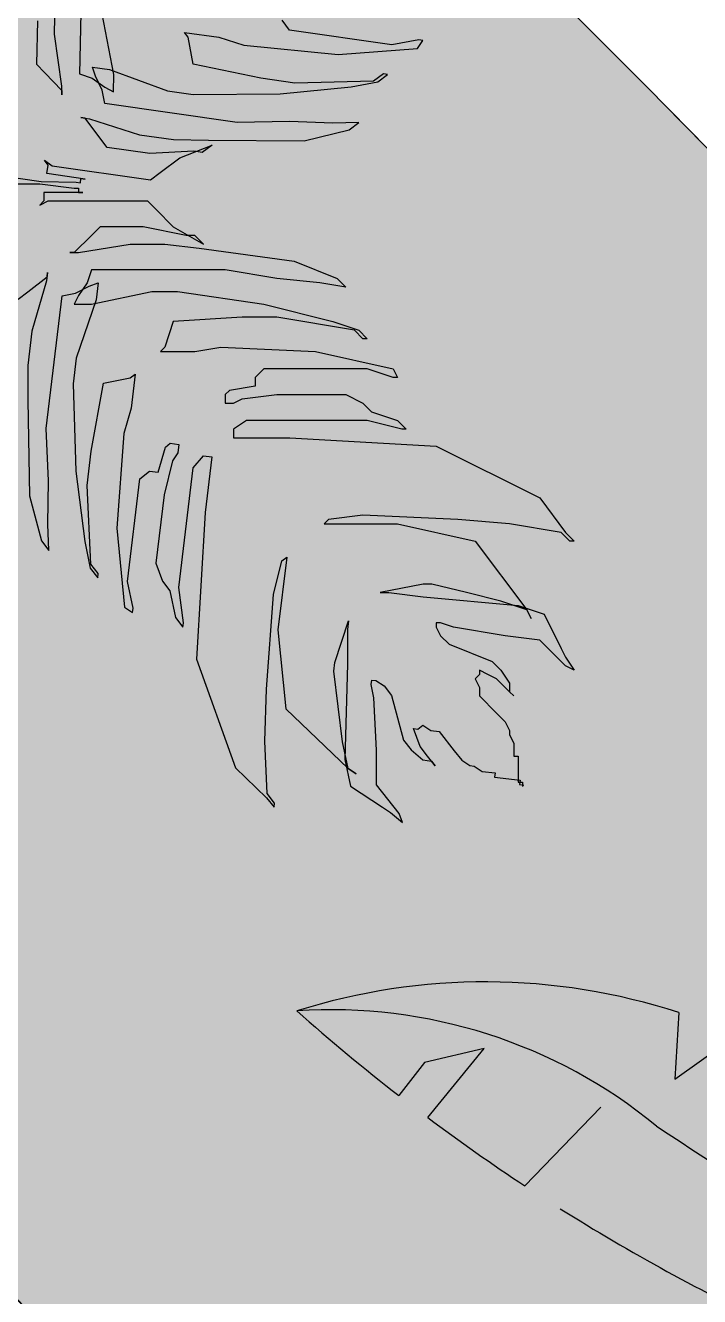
# Model space of a CAD drawing. Header units: inches. Extents: x 484217 to 497210, y -26946 to -21493.
# Drawn here: x 492447.4 to 492469.28, y -23273.03 to -23231.77 of the extents above; entities that cross this region are included whole.
import ezdxf

# ---------------------------------------------------------------- set-up
doc = ezdxf.new("R2010")
doc.units = ezdxf.units.IN
doc.header["$LTSCALE"] = 20
doc.header["$MEASUREMENT"] = 0
doc.layers.add('ARBOLES', color=7, linetype='Continuous')
doc.layers.add('Grass', color=90, linetype='Continuous')

# ---------------------------------------------------------------- blocks, each defined once
blk = doc.blocks.new('ARB-P17')
at = {"layer": 'ARBOLES'}
for p, q in [((0.2447336355967877, 0.4992077235902741), (0.2383205094065488, 0.2239254544273876)), ((0.1869665573908037, 0.3050858531376832), (0.1886215584071067, 0.3761264691721635)), ((0.3092748567385968, 0.2222724631737946), (0.2855631930636093, 0.3472133350845752)), ((0.1521099655259661, 0.3325526201375339), (0.1500412160875442, 0.2437519287415455)), ((0.6711808954699734, 0.3138741998280921), (0.6561106466394051, 0.3339568709968432)), ((0.2022226686114266, 0.1981118380484474), (0.1869665573908037, 0.3050858531376832)), ((0.455123630389096, 0.3089669986584624), (0.5254656925675363, 0.2988932663438106)), ((0.4626586769304595, 0.2989256742264672), (0.455123630389096, 0.3089669986584624)), ((0.4726980155828641, 0.2437146707566455), (0.4626586769304595, 0.2989256742264672)), ((0.5254656925675363, 0.2988932663438106), (0.5769647421237778, 0.2825558285461796)), ((0.8822073935009769, 0.2836529582747005), (0.6711808954699734, 0.3138741998280921)), ((0.9374793625966901, 0.2936618748240392), (0.8822073935009769, 0.2836529582747005)), ((0.9349639790717674, 0.2760976534625286), (0.9462721009006145, 0.2924026610728276)), ((0.9462721009006145, 0.2924026610728276), (0.9374793625966901, 0.2936618748240392)), ((0.5769647421237778, 0.2825558285461796), (0.7716632995618794, 0.2636351474807554)), ((0.7716632995618794, 0.2636351474807554), (0.9349639790717674, 0.2760976534625286)), ((0.1500412160875442, 0.2437519287415455), (0.1673660730822917, 0.2255784477541738)), ((0.2717109993325266, 0.2187247984182648), (0.2654336445535534, 0.2375482335309584)), ((0.2654336445535534, 0.2375482335309584), (0.3006045977690519, 0.2325113785260555)), ((0.6121247596728381, 0.2147850508371221), (0.4726980155828641, 0.2437146707566455)), ((0.1673660730822917, 0.2255784477541738), (0.2020157944005802, 0.1892318003676507)), ((0.2383205094065488, 0.2239254544273876), (0.2647214598250116, 0.2144255463222748)), ((0.2647214598250116, 0.2144255463222748), (0.2909156250246667, 0.1960455984631437)), ((0.2855234006528633, 0.1898600388735474), (0.2717109993325266, 0.2187247984182648)), ((0.3006045977690519, 0.2325113785260555), (0.419930325978811, 0.1885359870521768)), ((0.3084473598947568, 0.1867523124506363), (0.3092748567385968, 0.2222724631737946)), ((0.6824668218514773, 0.2047113185224418), (0.6121247596728381, 0.2147850508371221)), ((0.8646106697315759, 0.2234375076825188), (0.8445098095990033, 0.2083917138234312)), ((0.8533025479029276, 0.2071325000722197), (0.8734035637831425, 0.222178271626575)), ((0.8734035637831425, 0.222178271626575), (0.8646106697315759, 0.2234375076825188)), ((0.2018089165252093, 0.1803516053927865), (0.2022226686114266, 0.1981118380484474)), ((0.2020157944005802, 0.1892318003676507), (0.2018089165252093, 0.1803516053927865)), ((0.2905430762886567, 0.1622545811971179), (0.2855234006528633, 0.1898600388735474)), ((0.2909156250246667, 0.1960455984631437), (0.3084473598947568, 0.1867523124506363)), ((0.419930325978811, 0.1885359870521768), (0.4726870672972439, 0.1809806599352726)), ((0.6523155316525902, 0.1821426277338389), (0.798030578807186, 0.1971235835228811)), ((0.8445098095990033, 0.2083917138234312), (0.6824668218514773, 0.2047113185224418)), ((0.798030578807186, 0.1971235835228811), (0.8533025479029276, 0.2071325000722197)), ((0.5631190539422164, 0.1232187987755253), (0.2905430762886567, 0.1622545811971179)), ((0.4726870672972439, 0.1809806599352726), (0.6523155316525902, 0.1821426277338389)), ((0.2503413560234833, 0.132162993479028), (0.2415484619719166, 0.1334222295349718)), ((0.2415484619719166, 0.1334222295349718), (0.2591340943274076, 0.1309037797278165)), ((0.2804815421891078, 0.09199769575110395), (0.2503413560234833, 0.132162993479028)), ((0.2591340943274076, 0.1309037797278165), (0.3621318819440376, 0.09822894874199051)), ((0.6711475959893676, 0.1256723223956158), (0.5631190539422164, 0.1232187987755253)), ((0.7603329822858597, 0.1218622509545071), (0.6711475959893676, 0.1256723223956158)), ((0.7012879505219871, 0.08550709048003569), (0.7942463994864112, 0.1080432629640313)), ((0.8143474153668534, 0.1230890345183013), (0.7603329822858597, 0.1218622509545071)), ((0.7942463994864112, 0.1080432629640313), (0.8143474153668534, 0.1230890345183013)), ((0.2955517910196477, 0.07191502458235277), (0.2804815421891078, 0.09199769575110395)), ((0.3621318819440376, 0.09822894874199051), (0.4324740998703192, 0.088155194122578)), ((0.4324740998703192, 0.088155194122578), (0.5040740095591616, 0.08686355018397762)), ((0.5040740095591616, 0.08686355018397762), (0.7012879505219871, 0.08550709048003569)), ((0.383479485553579, 0.05932284246043196), (0.2955517910196477, 0.07191502458235277)), ((0.4739225636124615, 0.064294881700107), (0.383479485553579, 0.05932284246043196)), ((0.4450288094282939, 0.05050832389704851), (0.5116090561005251, 0.07682222575198239)), ((0.4915080402201113, 0.0617764541975987), (0.4739225636124615, 0.064294881700107)), ((0.5116090561005251, 0.07682222575198239), (0.4915080402201113, 0.0617764541975987)), ((0.1736995752517032, 0.03559220617810865), (0.1661645287103397, 0.04563353061010389)), ((0.1661645287103397, 0.04563353061010389), (0.1824923135556276, 0.03433299242678345)), ((0.1711842043461331, 0.01802807293370279), (0.1736995752517032, 0.03559220617810865)), ((0.1824923135556276, 0.03433299242678345), (0.3847260732826783, 0.005370964624603403)), ((0.4048270891631205, 0.02041673617895867), (0.4450288094282939, 0.05050832389704851)), ((0.06315564967960086, 0.01557446119650763), (0.1598760825174566, 0.001723065323488981)), ((0.1598760825174566, 0.001723065323488981), (0.2314759922061, 0.0004314213847749215)), ((0.2503191605763107, 0.006695104563078758), (0.1711842043461331, 0.01802807293370279)), ((0.2314759922061, 0.0004314213847749215), (0.2402687305100244, -0.0008277923664081754)), ((0.2402687305100244, -0.0008277923664081754), (0.2415264222724147, 0.007954318314375541)), ((0.2415264222724147, 0.007954318314375541), (0.2503191605763107, 0.006695104563078758)), ((0.3847260732826783, 0.005370964624603403), (0.4048270891631205, 0.02041673617895867)), ((0.05877131347781983, -0.002885307138569715), (0.1564785460450366, -0.002885307138569715)), ((0.1564785460450366, -0.002885307138569715), (0.2275384373687359, -0.01175701816737273)), ((0.2453033315311188, -0.02062872919620418), (0.1653609931263134, -0.02062872919620418)), ((0.1653609931263134, -0.02062872919620418), (0.1653609931263134, -0.03837206223755629)), ((0.2275384373687359, -0.01175701816737273), (0.2364208844498137, -0.01175701816737273)), ((0.2364208844498137, -0.01175701816737273), (0.2364208844498137, -0.02062872919620418)), ((0.2364208844498137, -0.02062872919620418), (0.2453033315311188, -0.02062872919620418)), ((0.1564785460450366, -0.04724377326635931), (0.1742434402076185, -0.03837206223755629)), ((0.1653609931263134, -0.03837206223755629), (0.1564785460450366, -0.04724377326635931)), ((0.1742434402076185, -0.03837206223755629), (0.3785405097601711, -0.03837206223755629)), ((0.3785405097601711, -0.03837206223755629), (0.3963055612596236, -0.05611548429516233)), ((0.3963055612596236, -0.05611548429516233), (0.4318353495845884, -0.09160232841040283)), ((0.2808332771929543, -0.09160232841040283), (0.2630682256937007, -0.1093457504679236)), ((0.3696580626790649, -0.09160232841040283), (0.2808332771929543, -0.09160232841040283)), ((0.4584828481651471, -0.1093457504679236), (0.3696580626790649, -0.09160232841040283)), ((0.4318353495845884, -0.09160232841040283), (0.494012793826812, -0.1270891725255581)), ((0.2630682256937007, -0.1093457504679236), (0.2275384373687359, -0.1448325945831641)), ((0.2364208844498137, -0.1448325945831641), (0.3430105640985062, -0.1270891725255581)), ((0.3430105640985062, -0.1270891725255581), (0.4140704554220064, -0.1270891725255581)), ((0.4140704554220064, -0.1270891725255581), (0.4851303467455068, -0.1359608835543611)), ((0.47624774232753, -0.1093457504679236), (0.4584828481651471, -0.1093457504679236)), ((0.494012793826812, -0.1270891725255581), (0.47624774232753, -0.1093457504679236)), ((0.2186558329505601, -0.1448325945831641), (0.2364208844498137, -0.1448325945831641)), ((0.2275384373687359, -0.1448325945831641), (0.2186558329505601, -0.1448325945831641)), ((0.4851303467455068, -0.1359608835543611), (0.6805448118802815, -0.1625760166406849)), ((0.2630682256937007, -0.1803194386983193), (0.2541857786123956, -0.2069344827684745)), ((0.5384251865699525, -0.1803194386983193), (0.2630682256937007, -0.1803194386983193)), ((0.6450148662184461, -0.1980627717396714), (0.5384251865699525, -0.1803194386983193)), ((0.6805448118802815, -0.1625760166406849), (0.7693695973663636, -0.1980627717396714)), ((0.1321581930009756, -0.2255416626052238), (0.1716106239413477, -0.1944741931785358)), ((0.1705565366302153, -0.2032938737902157), (0.1402894107057477, -0.3070247270700577)), ((0.172664729923838, -0.1856543563418711), (0.1705565366302153, -0.2032938737902157)), ((0.1716106239413477, -0.1944741931785358), (0.172664729923838, -0.1856543563418711)), ((0.2541857786123956, -0.2069344827684745), (0.2364208844498137, -0.2335496158549119)), ((0.2586466524818434, -0.2138219957762715), (0.2773187806408828, -0.2071079416745931)), ((0.2773187806408828, -0.2071079416745931), (0.2731024313961541, -0.2423866641212271)), ((0.7338396517045283, -0.2069344827684745), (0.6450148662184461, -0.1980627717396714)), ((0.7871346488656455, -0.2158061937972775), (0.7338396517045283, -0.2069344827684745)), ((0.7693695973663636, -0.1980627717396714), (0.7871346488656455, -0.2158061937972775)), ((0.1124319588596165, -0.2410755535436522), (0.1321581930009756, -0.2255416626052238)), ((0.169953519047283, -0.5073753611813174), (0.202630356392234, -0.2339641686450591)), ((0.202630356392234, -0.2339641686450591), (0.230111416587988, -0.2283029172347426)), ((0.2364208844498137, -0.2335496158549119), (0.2275384373687359, -0.251293037912518)), ((0.230111416587988, -0.2283029172347426), (0.2586466524818434, -0.2138219957762715)), ((0.2630682256937007, -0.251293037912518), (0.3874229568414478, -0.2246779048261089)), ((0.3874229568414478, -0.2246779048261089), (0.4407179540025652, -0.2246779048261089)), ((0.4407179540025652, -0.2246779048261089), (0.618367524974758, -0.251293037912518)), ((0.2275384373687359, -0.251293037912518), (0.2630682256937007, -0.251293037912518)), ((0.2731024313961541, -0.2423866641212271), (0.2319180917543804, -0.3627042215944982)), ((0.618367524974758, -0.251293037912518), (0.760487150285087, -0.2867798820276732)), ((0.4318353495845884, -0.2867798820276732), (0.4140704554220064, -0.3400100591842659)), ((0.5739551322316174, -0.2779081709988702), (0.4318353495845884, -0.2867798820276732)), ((0.6450148662184461, -0.2779081709988702), (0.5739551322316174, -0.2779081709988702)), ((0.8048995430280286, -0.3045233040852793), (0.6450148662184461, -0.2779081709988702)), ((0.760487150285087, -0.2867798820276732), (0.8137819901093337, -0.3045233040852793)), ((0.1402894107057477, -0.3070247270700577), (0.1318566748739158, -0.377582484413324)), ((0.8226644371906103, -0.3222667261428285), (0.8048995430280286, -0.3045233040852793)), ((0.8137819901093337, -0.3045233040852793), (0.8315470416085872, -0.3222667261428285)), ((0.4140704554220064, -0.3400100591842659), (0.4051880083407298, -0.3488817702130689)), ((0.47624774232753, -0.3488817702130689), (0.5295427394886474, -0.3400100591842659)), ((0.5295427394886474, -0.3400100591842659), (0.7249572046232231, -0.3488817702130689)), ((0.8315470416085872, -0.3222667261428285), (0.8226644371906103, -0.3222667261428285)), ((0.2319180917543804, -0.3627042215944982), (0.2255935305448418, -0.4156226177144049)), ((0.4051880083407298, -0.3488817702130689), (0.47624774232753, -0.3488817702130689)), ((0.7249572046232231, -0.3488817702130689), (0.8848418814328339, -0.3843686143282241)), ((0.1318566748739158, -0.377582484413324), (0.1322329594659664, -0.4491930550115626)), ((0.618367524974758, -0.3843686143282241), (0.600602473475476, -0.4021120363858302)), ((0.8315470416085872, -0.3843686143282241), (0.618367524974758, -0.3843686143282241)), ((0.8848418814328339, -0.4021120363858302), (0.8315470416085872, -0.3843686143282241)), ((0.8848418814328339, -0.3843686143282241), (0.8937243285141108, -0.4021120363858302)), ((0.2255935305448418, -0.4156226177144049), (0.2309387709080397, -0.5951752946124031)), ((0.2626362874068491, -0.5542351750940782), (0.2883107794945658, -0.4141724736625747)), ((0.2883107794945658, -0.4141724736625747), (0.3432729882730143, -0.4028499814054669)), ((0.3432729882730143, -0.4028499814054669), (0.3531360960081997, -0.3950831140487878)), ((0.3531360960081997, -0.3950831140487878), (0.3447033788475551, -0.4656407151670976)), ((0.600602473475476, -0.4021120363858302), (0.600602473475476, -0.4198554584434646)), ((0.8937243285141108, -0.4021120363858302), (0.8848418814328339, -0.4021120363858302)), ((0.5473076336510587, -0.4287271694721823), (0.5384251865699525, -0.4375988805009854)), ((0.5384251865699525, -0.4375988805009854), (0.5384251865699525, -0.4553423025585914)), ((0.600602473475476, -0.4198554584434646), (0.5473076336510587, -0.4287271694721823)), ((0.5739551322316174, -0.4464705915297884), (0.6450148662184461, -0.4375988805009854)), ((0.6450148662184461, -0.4375988805009854), (0.7871346488656455, -0.4375988805009854)), ((0.7871346488656455, -0.4375988805009854), (0.8226644371906103, -0.4553423025585914)), ((0.1322329594659664, -0.4491930550115626), (0.1354700252068994, -0.6463850931328636)), ((0.3447033788475551, -0.4656407151670976), (0.3295697972141625, -0.5175062980319751)), ((0.5384251865699525, -0.4553423025585914), (0.5561900807323354, -0.4553423025585914)), ((0.5561900807323354, -0.4553423025585914), (0.5739551322316174, -0.4464705915297884)), ((0.8226644371906103, -0.4553423025585914), (0.8404294886898923, -0.4730857246162259)), ((0.5828375793128941, -0.490829057657578), (0.5561900807323354, -0.508572479715184)), ((0.8315470416085872, -0.490829057657578), (0.5828375793128941, -0.490829057657578)), ((0.9026067755954159, -0.508572479715184), (0.8315470416085872, -0.490829057657578)), ((0.8404294886898923, -0.4730857246162259), (0.8937243285141108, -0.490829057657578)), ((0.8937243285141108, -0.490829057657578), (0.9114893800133927, -0.508572479715184)), ((0.174922386431291, -0.6153174569175235), (0.169953519047283, -0.5073753611813174)), ((0.3295697972141625, -0.5175062980319751), (0.3151888221071886, -0.7125927096434452)), ((0.5561900807323354, -0.508572479715184), (0.5561900807323354, -0.5263159017727048)), ((0.9114893800133927, -0.508572479715184), (0.9026067755954159, -0.508572479715184)), ((0.4004182638686302, -0.5975392184450925), (0.415551826830665, -0.5456737918050578)), ((0.415551826830665, -0.5456737918050578), (0.4254149345658504, -0.5379069244483787)), ((0.4254149345658504, -0.5379069244483787), (0.4430329754135869, -0.5400125509583802)), ((0.4430329754135869, -0.5400125509583802), (0.440924800791322, -0.5576519121816261)), ((0.5561900807323354, -0.5263159017727048), (0.6716623647989763, -0.5263159017727048)), ((0.6716623647989763, -0.5263159017727048), (0.9736666669189162, -0.5440593238303393)), ((0.9736666669189162, -0.5440593238303393), (1.186846183552774, -0.6505197671596932)), ((0.2542035702462329, -0.6247927762123595), (0.2626362874068491, -0.5542351750940782)), ((0.4300075870738169, -0.57423861637497), (0.4127658494893183, -0.6437434042382506)), ((0.440924800791322, -0.5576519121816261), (0.4300075870738169, -0.57423861637497)), ((0.4729985134948151, -0.5883223526979009), (0.4937788349475056, -0.5639687811479064)), ((0.4937788349475056, -0.5639687811479064), (0.5113968757952421, -0.5660744076578226)), ((0.5113968757952421, -0.5660744076578226), (0.4976936847361628, -0.6807307242843308)), ((0.2309387709080397, -0.5951752946124031), (0.2493093996112066, -0.7405019060938685)), ((0.3630739888793642, -0.6109674828734057), (0.3828002230207232, -0.595433591935091)), ((0.3828002230207232, -0.595433591935091), (0.4004182638686302, -0.5975392184450925)), ((0.4434839567546476, -0.835274347174277), (0.4729985134948151, -0.5883223526979009)), ((0.1731904964008777, -0.7045673887390365), (0.174922386431291, -0.6153174569175235)), ((0.2616569852318946, -0.7867060918870264), (0.2542035702462329, -0.6247927762123595)), ((0.3377758000550841, -0.8226405986781913), (0.3630739888793642, -0.6109674828734057)), ((0.1354700252068994, -0.6463850931328636), (0.1601651080611077, -0.7387934541557115)), ((0.4127658494893183, -0.6437434042382506), (0.3959003778254839, -0.7848589189247548)), ((1.186846183552774, -0.6505197671596932), (1.186846183552774, -0.6505198561758618)), ((1.186846183552774, -0.6505198561758618), (1.240141023377191, -0.7214934553900889)), ((0.4976936847361628, -0.6807307242843308), (0.4794726263055225, -0.98270658516563)), ((0.1756749556153636, -0.7585385981139438), (0.1731904964008777, -0.7045673887390365)), ((0.7516047032037818, -0.6948783223036514), (0.7427222561225051, -0.7037500333324544)), ((0.7427222561225051, -0.7037500333324544), (0.8937243285141108, -0.7037500333324544)), ((0.8226644371906103, -0.6860066112749337), (0.7516047032037818, -0.6948783223036514)), ((1.018079059662057, -0.6948783223036514), (0.8226644371906103, -0.6860066112749337)), ((0.8937243285141108, -0.7037500333324544), (1.053609005323722, -0.739236877447695)), ((1.124668896647222, -0.7037500333324544), (1.018079059662057, -0.6948783223036514)), ((1.231258576295915, -0.7214934553900889), (1.124668896647222, -0.7037500333324544)), ((0.3151888221071886, -0.7125927096434452), (0.3314512575167043, -0.8755588385731129)), ((1.249023470458297, -0.739236877447695), (1.231258576295915, -0.7214934553900889)), ((1.240141023377191, -0.7214934553900889), (1.257905917539603, -0.739236877447695)), ((0.1601651080611077, -0.7387934541557115), (0.1756749556153636, -0.7585385981139438)), ((0.2493093996112066, -0.7405019060938685), (0.2606028979207622, -0.7955257724987064)), ((1.053609005323722, -0.739236877447695), (1.160198684972386, -0.8811841648922041)), ((1.257905917539603, -0.739236877447695), (1.249023470458297, -0.739236877447695)), ((0.3959003778254839, -0.7848589189247548), (0.4093020694286622, -0.8222432678813618)), ((0.6383364236754687, -0.8496163913834209), (0.6555781612599674, -0.7801116035201403)), ((0.6654412689951528, -0.7723447361634612), (0.6475217286913733, -0.922279775236575)), ((0.6555781612599674, -0.7801116035201403), (0.6654412689951528, -0.7723447361634612)), ((0.2606028979207622, -0.7955257724987064), (0.2761127454748475, -0.8152709164569103)), ((0.2771668514573378, -0.806451079620274), (0.2616569852318946, -0.7867060918870264)), ((0.2761127454748475, -0.8152709164569103), (0.2771668514573378, -0.806451079620274)), ((0.3490692983646397, -0.8776644650830292), (0.3377758000550841, -0.8226405986781913)), ((0.4093020694286622, -0.8222432678813618), (0.4248119169827476, -0.8419884118395942)), ((0.452669280441711, -0.9079375748024461), (0.4434839567546476, -0.835274347174277)), ((0.9470191683383575, -0.8279538987194427), (0.8581943828522753, -0.8456973207770488)), ((0.9647842198376395, -0.8279538987194427), (0.9470191683383575, -0.8279538987194427)), ((1.035843953824468, -0.8456973207770488), (0.9647842198376395, -0.8279538987194427)), ((0.4248119169827476, -0.8419884118395942), (0.4361053269051354, -0.8970122676807932)), ((0.623955429897336, -1.044702959219762), (0.6383364236754687, -0.8496163913834209)), ((0.8581943828522753, -0.8456973207770488), (0.8759594343515288, -0.8456973207770488)), ((0.8759594343515288, -0.8456973207770488), (0.9470191683383575, -0.8545690318057665)), ((0.9470191683383575, -0.8545690318057665), (1.142433790809804, -0.8723124538633726)), ((1.106903845147968, -0.8634407428345696), (1.035843953824468, -0.8456973207770488)), ((1.160198684972386, -0.8811841648922041), (1.106903845147968, -0.8634407428345696)), ((0.3314512575167043, -0.8755588385731129), (0.3480152110533083, -0.886484145694709)), ((0.3480152110533083, -0.886484145694709), (0.3490692983646397, -0.8776644650830292)), ((1.142433790809804, -0.8723124538633726), (1.195728630634051, -0.890055875921007)), ((1.169081289390363, -0.8989275869498101), (1.160198684972386, -0.8811841648922041)), ((1.160198684972386, -0.8811841648922041), (1.169081289390363, -0.8989275869498101)), ((1.195728630634051, -0.890055875921007), (1.231258576295915, -0.9610294751351204)), ((0.4361053269051354, -0.8970122676807932), (0.4516151744593913, -0.9167574116391107)), ((0.4516151744593913, -0.9167574116391107), (0.452669280441711, -0.9079375748024461)), ((0.7645233837004639, -0.9899373901375839), (0.7926823350024675, -0.9038458980809878)), ((0.7926823350024675, -0.9038458980809878), (0.7905741417088166, -0.921485415529304)), ((0.9736666669189162, -0.9077992979785279), (0.9736666669189162, -0.9166710090073308)), ((0.9825491140002214, -0.9077992979785279), (0.9736666669189162, -0.9077992979785279)), ((0.9736666669189162, -0.9166710090073308), (0.9825491140002214, -0.9344144310649654)), ((1.00919661258078, -0.9166710090073308), (0.9825491140002214, -0.9077992979785279)), ((1.115786292229245, -0.9344144310649654), (1.00919661258078, -0.9166710090073308)), ((0.6475217286913733, -0.922279775236575), (0.6637841641009175, -1.085245904166356)), ((0.7905741417088166, -0.921485415529304), (0.7909504449722532, -0.9930958299025008)), ((0.9825491140002214, -0.9344144310649654), (1.000314165499475, -0.9521577641063175)), ((1.186846183552774, -0.9432860530775997), (1.115786292229245, -0.9344144310649654)), ((1.000314165499475, -0.9521577641063175), (1.089138950985586, -0.987644608221558)), ((1.240141023377191, -0.9965163192503609), (1.186846183552774, -0.9432860530775997)), ((1.231258576295915, -0.9610294751351204), (1.240141023377191, -0.978772897192755)), ((0.4794726263055225, -0.98270658516563), (0.5598825941806069, -1.207013449466388)), ((0.7624151904068412, -1.0075769075859), (0.7645233837004639, -0.9899373901375839)), ((0.7909504449722532, -0.9930958299025008), (0.785378471617946, -1.189235210993843)), ((1.089138950985586, -0.987644608221558), (1.106903845147968, -1.005388030279164)), ((1.240141023377191, -0.978772897192755), (1.257906074876473, -1.005388030279164)), ((0.7716005140941036, -1.080240135214098), (0.7624151904068412, -1.0075769075859)), ((1.062491452405027, -1.014259741307882), (1.053609005323722, -1.023131452336685)), ((1.080256346567609, -1.014259741307882), (1.062491452405027, -1.005388030279164)), ((1.062491452405027, -1.005388030279164), (1.062491452405027, -1.014259741307882)), ((1.098021398066862, -1.023131452336685), (1.080256346567609, -1.014259741307882)), ((1.106903845147968, -1.005388030279164), (1.124668896647222, -1.032003163365516)), ((1.257906074876473, -1.005388030279164), (1.240141023377191, -0.9965163192503609)), ((0.6201153465734706, -1.151592408489591), (0.623955429897336, -1.044702959219762)), ((0.8395881995996888, -1.034691588103982), (0.8406422869108212, -1.025871907492302)), ((0.8452349394187593, -1.062203599418893), (0.8395881995996888, -1.034691588103982)), ((0.8406422869108212, -1.025871907492302), (0.8494513073346752, -1.026924720747303)), ((0.8494513073346752, -1.026924720747303), (0.8660152608712508, -1.037850027868899)), ((0.8660152608712508, -1.037850027868899), (0.8815250200383673, -1.057595161263578)), ((1.053609005323722, -1.023131452336685), (1.062491452405027, -1.040874874394319)), ((1.062491452405027, -1.040874874394319), (1.062491452405027, -1.058618296451925)), ((1.115786292229245, -1.040874874394319), (1.098021398066862, -1.023131452336685)), ((1.124668896647222, -1.049746585423122), (1.115786292229245, -1.040874874394319)), ((1.124668896647222, -1.032003163365516), (1.124668896647222, -1.049746585423122)), ((0.8502038951901341, -1.170145705718738), (0.8452349394187593, -1.062203599418893)), ((0.8815250200383673, -1.057595161263578), (0.9062201912797433, -1.150003532849979)), ((1.062491452405027, -1.058618296451925), (1.098021398066862, -1.094105051550912)), ((1.133551343728527, -1.058618296451925), (1.124668896647222, -1.049746585423122)), ((1.124668896647222, -1.049746585423122), (1.133551343728527, -1.058618296451925)), ((0.6637841641009175, -1.085245904166356), (0.7920793174195353, -1.207927385472203)), ((0.780785819110008, -1.152903519067252), (0.7716005140941036, -1.080240135214098)), ((1.098021398066862, -1.094105051550912), (1.115786292229245, -1.111848473608433)), ((0.9337013585338241, -1.14434213577826), (0.9270005127322348, -1.125649961299985)), ((0.9270005127322348, -1.125649961299985), (0.9358095331562879, -1.126702774554985)), ((0.9358095331562879, -1.126702774554985), (0.9456726408912742, -1.118935907198306)), ((0.9456726408912742, -1.118935907198306), (0.9622365944278499, -1.129861214319902)), ((1.115786292229245, -1.111848473608433), (1.124668896647222, -1.129591895666039)), ((0.6250843023448169, -1.259534514789465), (0.6201153465734706, -1.151592408489591)), ((0.9062201912797433, -1.150003532849979), (0.9217300575051866, -1.169748520583255)), ((0.940402185664226, -1.163034466481577), (0.9337013585338241, -1.14434213577826)), ((0.9622365944278499, -1.129861214319902), (0.9798546352755864, -1.131966840829818)), ((0.9798546352755864, -1.131966840829818), (1.010874260668146, -1.171456961957745)), ((1.124668896647222, -1.129591895666039), (1.124668896647222, -1.13846360669487)), ((1.124668896647222, -1.13846360669487), (1.133551343728527, -1.156207028752476)), ((0.7920793174195353, -1.207927385472203), (0.780785819110008, -1.152903519067252)), ((0.8505800913948178, -1.241756265753367), (0.8502038951901341, -1.170145705718738)), ((0.9217300575051866, -1.169748520583255), (0.9460489254833248, -1.190546477796488)), ((0.9559120518896691, -1.182779454214824), (0.940402185664226, -1.163034466481577)), ((1.010874260668146, -1.171456961957745), (1.026384126893589, -1.191201949690992)), ((1.133551343728527, -1.156207028752476), (1.133551343728527, -1.182822161838828)), ((0.785378471617946, -1.189235210993843), (0.7966719699275018, -1.244259077398766)), ((0.9460489254833248, -1.190546477796488), (0.9636669663310329, -1.192652104306461)), ((0.9636669663310329, -1.192652104306461), (0.9559120518896691, -1.182779454214824)), ((0.9636669663310329, -1.192652104306461), (0.9714218994437543, -1.202524598173056)), ((0.9714218994437543, -1.202524598173056), (0.9636669663310329, -1.192652104306461)), ((1.026384126893589, -1.191201949690992), (1.042948061759006, -1.202127413037658)), ((1.042948061759006, -1.202127413037658), (1.05175708218286, -1.203180226292545)), ((1.05175708218286, -1.203180226292545), (1.068321035719435, -1.214105533414227)), ((1.133551343728527, -1.182822161838828), (1.142433790809804, -1.182822161838828)), ((1.142433790809804, -1.182822161838828), (1.142433790809804, -1.23605242801159)), ((0.5598825941806069, -1.207013449466388), (0.5598826825679453, -1.207013460030026)), ((0.5598826825679453, -1.207013460030026), (0.6240302150334855, -1.268354195401145)), ((0.7920793174195353, -1.207927385472203), (0.808643252284952, -1.218852848818756)), ((0.808643252284952, -1.218852848818756), (0.7920793174195353, -1.207927385472203)), ((1.068321035719435, -1.214105533414227), (1.094748096991225, -1.217263973179143)), ((1.094748096991225, -1.217263973179143), (1.093694009679893, -1.226083653790823)), ((1.093694009679893, -1.226083653790823), (1.146548132223245, -1.232400533320629)), ((0.7966719699275018, -1.244259077398766), (0.8629276770155059, -1.287960451546525)), ((0.8971096713999883, -1.300991385178094), (0.8505800913948178, -1.241756265753367)), ((1.142433790809804, -1.23605242801159), (1.151316237891109, -1.23605242801159)), ((1.146548132223245, -1.232400533320629), (1.145494044912112, -1.241220213932309)), ((1.145494044912112, -1.241220213932309), (1.154302976948799, -1.24227301662367)), ((1.151316237891109, -1.23605242801159), (1.151316237891109, -1.244924050024224)), ((0.6240302150334855, -1.268354195401145), (0.6395400812591276, -1.288099183134392)), ((0.6405941685702601, -1.279279502522712), (0.6250843023448169, -1.259534514789465)), ((0.6395400812591276, -1.288099183134392), (0.6405941685702601, -1.279279502522712)), ((0.8629276770155059, -1.287960451546525), (0.8794916305522804, -1.298885758668206)), ((0.8794916305522804, -1.298885758668206), (0.9038104985302198, -1.319683715881439)), ((0.9038104985302198, -1.319683715881439), (0.8971096713999883, -1.300991385178094))]:
    blk.add_line(p, q, dxfattribs=at)
blk = doc.blocks.new('ARB-P18')
at = {"layer": 'ARBOLES'}
for p, q in [((-0.7441112765472155, 0.787271022220409), (-0.7519685472924776, 0.649828401317393)), ((-1.14511173855999, 0.7131622344533923), (-1.268146467084279, 0.684250826181227)), ((-1.261335396548304, 0.570844280015109), (-1.14511173855999, 0.7131622344533923)), ((-0.7519685472924776, 0.649828401317393), (-0.6468657241534856, 0.7251400292944652)), ((-1.268146467084279, 0.684250826181227), (-1.320935921663136, 0.616263093489124)), ((-0.90459520614084, 0.5924820694784785), (-1.061066742066316, 0.4301068312817335))]:
    blk.add_line(p, q, dxfattribs=at)
for centre, radius, start, end in [((-1.142994975741288, -0.4370864912357604), 1.287695432250722, 71.95489726185477, 107.5364689689958), ((-1.459774008883585, -0.2624759867832438), 1.055644946230034, 50.6244517153981, 93.86845109834233), ((1.218753221002089, 3.887138080361098), 4.141092141104364, 228.3931969492149, 232.1722485542307), ((1.218753221002089, 3.887138080361098), 4.141092141104364, 233.2090415905122, 236.5962130518087), ((12.86576906813374, 21.22323546657), 24.77333686481323, 236.5484666542707, 238.7064076833964), ((1.218753221002089, 3.887138080361098), 4.141092141104364, 237.7954958953658, 244.851021928278)]:
    blk.add_arc(centre, radius, start, end, dxfattribs=at)

msp = doc.modelspace()

# ---------------------------------------------------------------- hatches: boundary and pattern name
at = {"layer": 'Grass'}
h = msp.add_hatch(dxfattribs=at)
h.set_pattern_fill('AR-SAND', color=256, scale=1.5)
h.set_pattern_definition([(37.49999999999999, (-238779.4594578518, 13222.0489431144), (-0.09449003716441223, 2.890235653519738), [0, -2.28, 0, -2.55, 0, -2.4375]), (7.499999999999999, (-238779.4594578518, 13222.0489431144), (2.654665057901591, 4.233219097844611), [0, -1.23, 0, -2.055, 0, -0.7874999999999999]), (327.5, (-238781.3044578518, 13222.0489431144), (4.671212792627243, 0.008488580305447413), [0, -0.75, 0, -2.7, 0, -3.525]), (317.5, (-238781.3044578518, 13222.0489431144), (4.50918990685844, 1.316513347401374), [0, -0.375, 0, -1.77, 0, -2.025])])
edge = h.paths.add_edge_path()
edge.add_arc((492137.3456049394, -23560.98655116651), 464.8885633487714, 129.5789181852779, 151.4911101854538, ccw=False)
edge.add_line((491841.1463018295, -23202.67474677026), (491867.9062002469, -23235.04615138433))
edge.add_arc((492137.3456049386, -23560.98655116569), 422.8885633476546, 129.5789181852575, 148.3520474246445)
edge.add_line((491777.3456049404, -23339.09753158251), (491728.8280026042, -23339.09751377442))
edge = h.paths.add_edge_path()
edge.add_arc((492137.3458679725, -23560.98655116621), 464.8885633485761, 28.50888981451696, 50.42108181469284)
edge.add_line((492433.5451710825, -23202.67474677026), (492406.7852726651, -23235.04615138433))
edge.add_arc((492137.3458679733, -23560.98655116534), 422.8885633474225, 31.64795257531938, 50.421081814706326, ccw=False)
edge.add_line((492497.3458679714, -23339.09753158251), (492545.8634703077, -23339.09751377442))

# ---------------------------------------------------------------- linework, layer by layer
at = {"elevation": 6.930000000000007}
msp.add_lwpolyline([(492545.8634703077, -23339.09751377442, 0.09590237550287603), (492433.5451710825, -23202.67474677026), (492406.7852726651, -23235.04615138433, -0.08209692858393211), (492497.3458679714, -23339.09753158251)], format="xyb", close=True, dxfattribs=at)
for radius, start, end in [(464.8885633500545, 28.50884775451453, 123.6525355644799), (422.8885633500545, 31.64795257536123, 148.3520474246388)]:
    msp.add_arc((492137.3456049404, -23560.9865511672, 6.930000000000007), radius, start, end)

# ---------------------------------------------------------------- block references
at = {"layer": 'ARBOLES', "color": 7, "xscale": 15.75, "yscale": 15.75, "zscale": 15.75}
for name, p in [('ARB-P17', (492445.4001497392, -23236.85965965206, 14.20650000000001)), ('ARB-P18', (492480.3255430816, -23276.21150417302, 14.20650000000001))]:
    msp.add_blockref(name, p, dxfattribs=at)

doc.saveas('drawing.dxf')
